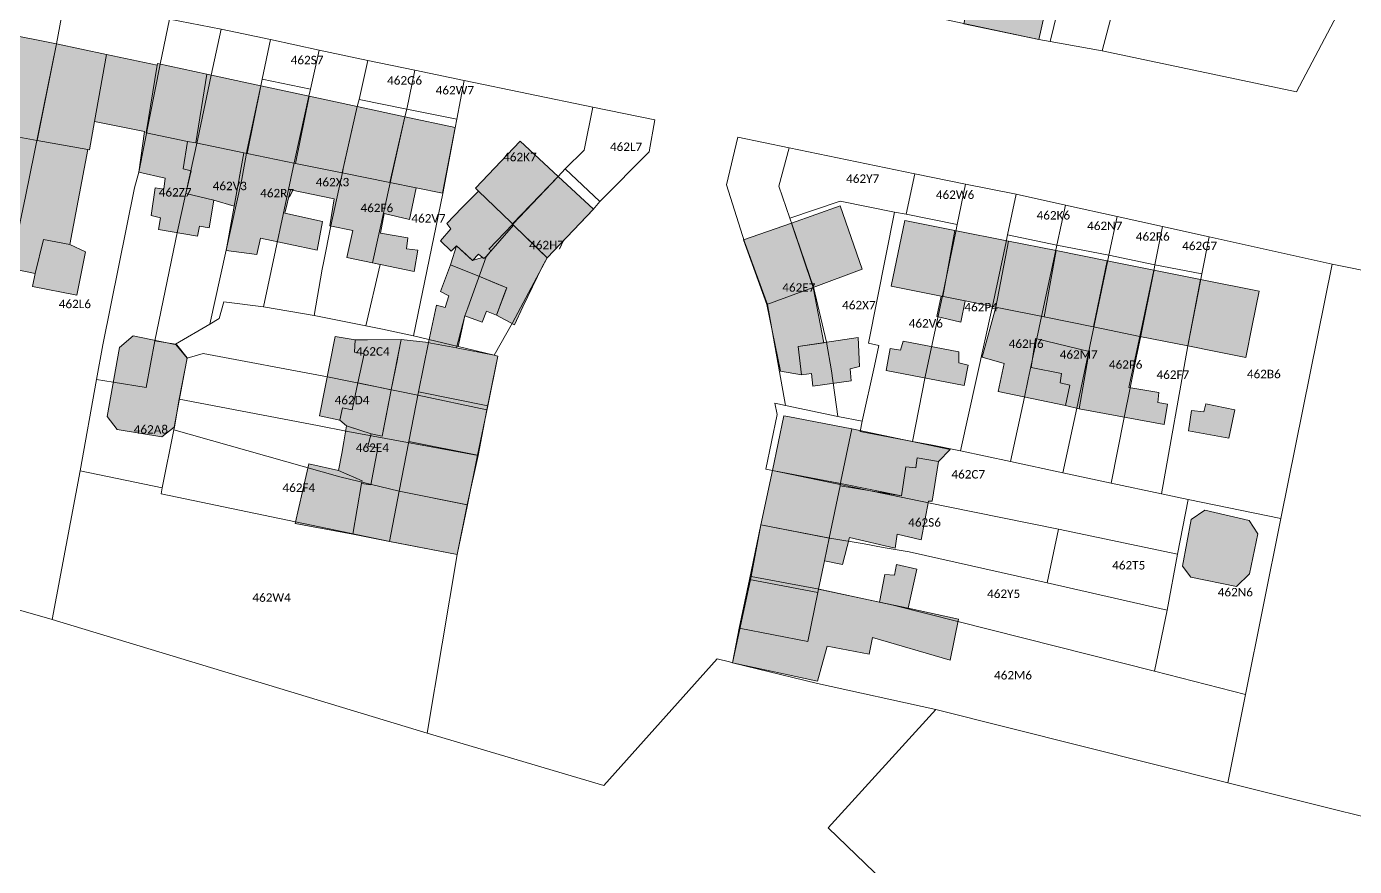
# Model space of a CAD drawing. Header units: metres. Extents: x 113120 to 240396, y 120329 to 242116.
# Drawn here: x 120958.1 to 121083.9, y 121408.6 to 121488.2 of the extents above; entities that cross this region are included whole.
import ezdxf

# ---------------------------------------------------------------- set-up
doc = ezdxf.new("R2010")
doc.units = ezdxf.units.M
doc.header["$LTSCALE"] = 3
for name, color, linetype, lineweight in [('Bpn_CaPa', 78, 'Continuous', 0), ('Bpn_ReBu', 4, 'Continuous', 0), ('Bpt_CaNu', 7, 'Continuous', 0), ('Hachure bâtiment', 11, 'Continuous', 0)]:
    doc.layers.add(name, color=color, linetype=linetype, lineweight=lineweight)
doc.styles.add('Legend', font='')
doc.styles.get('Legend').set_extended_font_data('Calibri')

msp = doc.modelspace()

# ---------------------------------------------------------------- hatches: boundary and pattern name
at = {"layer": 'Hachure bâtiment'}
h = msp.add_hatch(color=256, dxfattribs=at)
h.dxf.hatch_style = 1
h.paths.add_polyline_path([(121050.87, 121496), (121050.19, 121493.08), (121051.39, 121492.8), (121050.74, 121490.03), (121054.5, 121489.2), (121053.99, 121486.97), (121046.88, 121488.44), (121048.69, 121496.5)])
h = msp.add_hatch(color=256, dxfattribs=at)
h.dxf.hatch_style = 1
h.paths.add_polyline_path([(120960.95, 121486.56), (120959.12, 121477.41), (120954.22, 121478.29), (120956, 121487.54)])
h = msp.add_hatch(color=256, dxfattribs=at)
h.dxf.hatch_style = 1
h.paths.add_polyline_path([(120965.67, 121485.55), (120964.54, 121479.18), (120964.07, 121476.52), (120963.9, 121476.55), (120959.12, 121477.41), (120960.95, 121486.56)])
h = msp.add_hatch(color=256, dxfattribs=at)
h.dxf.hatch_style = 1
h.paths.add_polyline_path([(120970.46, 121484.54), (120969.42, 121478.12), (120973.35, 121477.31), (120972.92, 121474.72), (120973.69, 121474.53), (120973.2, 121472.38), (120975.84, 121471.73), (120975.4, 121469.12), (120974.49, 121469.27), (120974.29, 121468.33), (120970.59, 121468.97), (120970.79, 121470.07), (120969.9, 121470.3), (120970.29, 121472.9), (120971.09, 121472.78), (120971.24, 121473.82), (120968.72, 121474.38), (120969.27, 121478.25), (120964.54, 121479.18), (120965.67, 121485.55)])
h = msp.add_hatch(color=256, dxfattribs=at)
h.dxf.hatch_style = 1
h.paths.add_polyline_path([(120975.18, 121483.69), (120974.13, 121477.16), (120973.35, 121477.31), (120969.42, 121478.12), (120970.46, 121484.54), (120970.49, 121484.7)], flags=17)
h = msp.add_hatch(color=256, dxfattribs=at)
h.dxf.hatch_style = 1
h.paths.add_polyline_path([(120980.29, 121482.59), (120978.99, 121476.17), (120978.67, 121476.23), (120974.13, 121477.16), (120975.18, 121483.69)])
h = msp.add_hatch(color=256, dxfattribs=at)
h.dxf.hatch_style = 1
h.paths.add_polyline_path([(120946.98, 121467.83), (120946.82, 121465.37), (120941.36, 121466.46), (120942.14, 121470.97), (120947.27, 121469.73)], flags=16)
h.paths.add_polyline_path([(120944.37, 121480.77), (120944.2, 121480.1), (120949.12, 121479.21), (120954.22, 121478.29), (120959.12, 121477.41), (120963.9, 121476.55), (120962.2, 121467.53), (120959.72, 121468.02), (120958.92, 121464.78), (120951.69, 121466.28), (120952.27, 121468.83), (120951.24, 121469.08), (120950.92, 121467.2), (120946.98, 121467.83), (120947.27, 121469.73), (120942.14, 121470.97), (120941.02, 121464.5), (120938.64, 121464.93), (120940.89, 121477.3), (120937.77, 121477.97), (120938.42, 121481.83)])
h = msp.add_hatch(color=256, dxfattribs=at)
h.dxf.hatch_style = 1
h.paths.add_polyline_path([(120984.87, 121481.6), (120983.57, 121475.23), (120978.99, 121476.17), (120980.29, 121482.59)])
h = msp.add_hatch(color=256, dxfattribs=at)
h.dxf.hatch_style = 1
h.paths.add_polyline_path([(120989.43, 121480.62), (120987.98, 121474.33), (120983.57, 121475.23), (120984.87, 121481.6)])
h = msp.add_hatch(color=256, dxfattribs=at)
h.dxf.hatch_style = 1
h.paths.add_polyline_path([(120993.94, 121479.64), (120992.5, 121473.41), (120987.98, 121474.33), (120989.43, 121480.62)])
h = msp.add_hatch(color=256, dxfattribs=at)
h.dxf.hatch_style = 1
h.paths.add_polyline_path([(120998.7, 121478.62), (120997.5, 121472.39), (120994.99, 121472.9), (120992.5, 121473.41), (120993.94, 121479.64)])
h = msp.add_hatch(color=256, dxfattribs=at)
h.dxf.hatch_style = 1
h.paths.add_polyline_path([(120978.67, 121476.23), (120977.76, 121471.17), (120975.84, 121471.73), (120973.2, 121472.38), (120973.69, 121474.53), (120972.92, 121474.72), (120973.35, 121477.31), (120974.13, 121477.16)])
h = msp.add_hatch(color=256, dxfattribs=at)
h.dxf.hatch_style = 1
h.paths.add_polyline_path([(121008.44, 121474), (121004.12, 121469.49), (121003.96, 121469.65), (121000.9, 121472.61), (121000.62, 121472.88), (121004.87, 121477.32)])
h = msp.add_hatch(color=256, dxfattribs=at)
h.dxf.hatch_style = 1
h.paths.add_polyline_path([(120978.99, 121476.17), (120983.57, 121475.23), (120987.98, 121474.33), (120992.5, 121473.41), (120994.99, 121472.9), (120994.37, 121469.9), (120991.97, 121470.47), (120991.64, 121468.63), (120994.22, 121468.18), (120994.09, 121467.13), (120995.17, 121467.02), (120994.82, 121464.97), (120988.44, 121466.3), (120989, 121468.88), (120986.84, 121469.32), (120987.24, 121471.87), (120983.1, 121472.72), (120982.57, 121470.52), (120986.14, 121469.72), (120985.62, 121467), (120980.27, 121468.13), (120979.9, 121466.58), (120977, 121466.97), (120978.67, 121476.23)])
h = msp.add_hatch(color=256, dxfattribs=at)
h.dxf.hatch_style = 1
h.paths.add_polyline_path([(121011.8, 121470.88), (121007.42, 121466.28), (121004.23, 121469.38), (121004.12, 121469.49), (121008.44, 121474)])
h = msp.add_hatch(color=256, dxfattribs=at)
h.dxf.hatch_style = 1
h.paths.add_polyline_path([(121003.96, 121469.65), (121004.12, 121469.49), (121004.23, 121469.38), (121001.62, 121466.42), (121001.42, 121466.2), (121000.9, 121466.62), (121000.34, 121466.03), (120998.84, 121467.42), (120998.32, 121466.9), (120997.3, 121467.88), (120998.3, 121469.02), (120997.92, 121469.53), (120999.34, 121471), (121000.9, 121472.61)])
h = msp.add_hatch(color=256, dxfattribs=at)
h.dxf.hatch_style = 1
h.paths.add_polyline_path([(121037.24, 121465.2), (121032.6, 121463.47), (121030.55, 121469.57), (121035.17, 121471.2)])
h = msp.add_hatch(color=256, dxfattribs=at)
h.dxf.hatch_style = 1
h.paths.add_polyline_path([(121001.42, 121466.2), (121001.62, 121466.42), (121004.23, 121469.38), (121005.4, 121468.24), (121005.7, 121467.95), (121006.67, 121467.01), (121007.42, 121466.28), (121006.93, 121465.43), (121005.59, 121462.6), (121005.12, 121461.62), (121004.33, 121459.94), (121002.6, 121460.83), (121003.47, 121463.14), (121003.59, 121463.43), (121002.8, 121463.76), (121000.94, 121464.53), (121000.21, 121464.83), (120998.27, 121465.63), (120998.3, 121465.72), (120998.84, 121467.42), (120999.73, 121466.59), (121000.34, 121466.03), (121001.27, 121466.32)])
h = msp.add_hatch(color=256, dxfattribs=at)
h.dxf.hatch_style = 1
h.paths.add_polyline_path([(121032.6, 121463.47), (121028.23, 121461.85), (121026.02, 121467.98), (121030.55, 121469.57)])
h = msp.add_hatch(color=256, dxfattribs=at)
h.dxf.hatch_style = 1
h.paths.add_polyline_path([(121046.03, 121468.87), (121044.9, 121462.61), (121044.73, 121462.65), (121040, 121463.6), (121041.3, 121469.82)])
h = msp.add_hatch(color=256, dxfattribs=at)
h.dxf.hatch_style = 1
h.paths.add_polyline_path([(120962.2, 121467.53), (120963.68, 121466.84), (120962.85, 121462.73), (120958.66, 121463.57), (120958.92, 121464.78), (120959.72, 121468.02)])
h = msp.add_hatch(color=256, dxfattribs=at)
h.dxf.hatch_style = 1
h.paths.add_polyline_path([(121051.1, 121467.86), (121049.91, 121461.6), (121046.99, 121462.19), (121045.12, 121462.57), (121044.9, 121462.61), (121046.03, 121468.87)])
h = msp.add_hatch(color=256, dxfattribs=at)
h.dxf.hatch_style = 1
h.paths.add_polyline_path([(121055.61, 121466.96), (121054.48, 121460.68), (121050.19, 121461.54), (121049.91, 121461.6), (121051.1, 121467.86)])
h = msp.add_hatch(color=256, dxfattribs=at)
h.dxf.hatch_style = 1
h.paths.add_polyline_path([(121060.45, 121465.99), (121059.15, 121459.73), (121054.48, 121460.68), (121055.61, 121466.96)])
h = msp.add_hatch(color=256, dxfattribs=at)
h.dxf.hatch_style = 1
h.paths.add_polyline_path([(121000.93, 121464.53), (121003.59, 121463.43), (121002.6, 121460.83), (121001.67, 121461.23), (121001.24, 121460.17), (120999.62, 121460.77), (120998.84, 121457.75), (120996.39, 121458.19), (120996.17, 121458.25), (120996.92, 121461.8), (120997.74, 121461.58), (120998.1, 121462.68), (120997.3, 121463.1), (120998.27, 121465.63)])
h = msp.add_hatch(color=256, dxfattribs=at)
h.dxf.hatch_style = 1
h.paths.add_polyline_path([(121064.86, 121465.11), (121063.56, 121458.84), (121059.15, 121459.73), (121060.45, 121465.99)])
h = msp.add_hatch(color=256, dxfattribs=at)
h.dxf.hatch_style = 1
h.paths.add_polyline_path([(121069.31, 121464.22), (121068.1, 121457.93), (121063.56, 121458.84), (121064.86, 121465.11)])
h = msp.add_hatch(color=256, dxfattribs=at)
h.dxf.hatch_style = 1
h.paths.add_polyline_path([(121074.84, 121463.12), (121074.2, 121459.88), (121073.6, 121456.82), (121070.75, 121457.39), (121068.1, 121457.93), (121069.31, 121464.22)])
h = msp.add_hatch(color=256, dxfattribs=at)
h.dxf.hatch_style = 1
h.paths.add_polyline_path([(121032.6, 121463.47), (121033.62, 121458.24), (121031.2, 121457.88), (121031.49, 121455.2), (121029.5, 121455.53), (121028.23, 121461.85)])
h = msp.add_hatch(color=256, dxfattribs=at)
h.dxf.hatch_style = 1
h.paths.add_polyline_path([(121044.9, 121462.61), (121045.12, 121462.57), (121046.99, 121462.19), (121046.59, 121460.17), (121044.31, 121460.71), (121044.73, 121462.65)])
h = msp.add_hatch(color=256, dxfattribs=at)
h.dxf.hatch_style = 1
h.paths.add_polyline_path([(121057.79, 121451.97), (121056.5, 121452.3), (121056.92, 121454.22), (121055.99, 121454.43), (121056.12, 121455.32), (121053.27, 121455.88), (121053.67, 121458.63), (121058.74, 121457.4)], flags=16)
h.paths.add_polyline_path([(121050.19, 121461.54), (121054.48, 121460.68), (121059.15, 121459.73), (121063.56, 121458.84), (121063.11, 121456.78), (121062.52, 121454), (121065.34, 121453.52), (121065.27, 121452.57), (121066.17, 121452.4), (121065.84, 121450.48), (121057.79, 121451.97), (121058.74, 121457.4), (121053.67, 121458.63), (121053.27, 121455.88), (121056.12, 121455.32), (121055.99, 121454.43), (121056.92, 121454.22), (121056.5, 121452.3), (121050.12, 121453.6), (121050.69, 121456.27), (121048.6, 121456.87), (121049.91, 121461.6)])
h = msp.add_hatch(color=256, dxfattribs=at)
h.dxf.hatch_style = 1
h.paths.add_polyline_path([(120970.79, 121458.35), (120972.32, 121458.03), (120973.3, 121456.8), (120972.07, 121450.22), (120970.9, 121449.33), (120966.69, 121450), (120965.72, 121451.23), (120966.9, 121457.78), (120968.19, 121458.9)])
h = msp.add_hatch(color=256, dxfattribs=at)
h.dxf.hatch_style = 1
h.paths.add_polyline_path([(120989.22, 121458.52), (120989.17, 121457.33), (120990.09, 121457.18), (120989.49, 121454.42), (120988.94, 121451.87), (120988.04, 121452.07), (120987.77, 121450.89), (120985.85, 121451.3), (120987.34, 121458.82)])
h = msp.add_hatch(color=256, dxfattribs=at)
h.dxf.hatch_style = 1
h.paths.add_polyline_path([(120996.17, 121458.25), (120995.21, 121453.59), (120994.31, 121448.88), (120993.4, 121444.17), (120992.49, 121439.4), (120989, 121440.1), (120989.84, 121444.91), (120990.7, 121444.78), (120991.37, 121448.27), (120990.44, 121448.43), (120990.74, 121449.6), (120991.79, 121449.37), (120992.65, 121453.78), (120993.59, 121458.53)])
h = msp.add_hatch(color=256, dxfattribs=at)
h.dxf.hatch_style = 1
h.paths.add_polyline_path([(120993.22, 121456.67), (120992.65, 121453.78), (120989.49, 121454.42), (120990.09, 121457.18), (120989.17, 121457.33), (120989.22, 121458.52), (120990.38, 121458.52), (120993.59, 121458.53), (120993.33, 121457.23)])
h = msp.add_hatch(color=256, dxfattribs=at)
h.dxf.hatch_style = 1
h.paths.add_polyline_path([(120996.39, 121458.19), (120998.84, 121457.75), (121002.39, 121457.04), (121002.74, 121456.97), (121001.78, 121452.27), (120995.21, 121453.59), (120996.17, 121458.25)])
h = msp.add_hatch(color=256, dxfattribs=at)
h.dxf.hatch_style = 1
h.paths.add_polyline_path([(121037, 121455.98), (121036.12, 121455.77), (121036.2, 121454.63), (121032.57, 121454.12), (121032.44, 121455.33), (121031.49, 121455.2), (121031.2, 121457.88), (121036.87, 121458.72)])
h = msp.add_hatch(color=256, dxfattribs=at)
h.dxf.hatch_style = 1
h.paths.add_polyline_path([(121046.4, 121457.37), (121046.4, 121456.33), (121047.29, 121456.12), (121046.9, 121454.18), (121039.52, 121455.6), (121039.89, 121457.68), (121040.89, 121457.53), (121041.12, 121458.38)])
h = msp.add_hatch(color=256, dxfattribs=at)
h.dxf.hatch_style = 1
h.paths.add_polyline_path([(120992.65, 121453.78), (120992.65, 121453.78), (120992.14, 121451.16), (120991.79, 121449.37), (120990.74, 121449.6), (120988.6, 121450.31), (120988.42, 121450.37), (120987.77, 121450.89), (120988.04, 121452.07), (120988.94, 121451.87), (120989.49, 121454.42)])
h = msp.add_hatch(color=256, dxfattribs=at)
h.dxf.hatch_style = 1
h.paths.add_polyline_path([(121001.78, 121452.27), (121000.82, 121447.57), (120994.31, 121448.88), (120995.21, 121453.59)])
h = msp.add_hatch(color=256, dxfattribs=at)
h.dxf.hatch_style = 1
h.paths.add_polyline_path([(121072.55, 121451.88), (121071.97, 121449.18), (121068.17, 121449.9), (121068.44, 121451.82), (121069.62, 121451.68), (121069.8, 121452.43)])
h = msp.add_hatch(color=256, dxfattribs=at)
h.dxf.hatch_style = 1
h.paths.add_polyline_path([(121030.2, 121451.23), (121036.27, 121450.07), (121035.24, 121445.12), (121035.2, 121444.9), (121028.75, 121446.13), (121029.84, 121451.3)])
h = msp.add_hatch(color=256, dxfattribs=at)
h.dxf.hatch_style = 1
h.paths.add_polyline_path([(120990.44, 121448.43), (120991.37, 121448.27), (120990.7, 121444.78), (120989.84, 121444.91), (120989.88, 121445.15), (120989.62, 121445.26), (120987.66, 121446.13), (120987.95, 121447.74), (120988.14, 121448.84), (120988.42, 121450.37), (120990.74, 121449.6)])
h = msp.add_hatch(color=256, dxfattribs=at)
h.dxf.hatch_style = 1
h.paths.add_polyline_path([(121044.49, 121446.98), (121042.47, 121447.32), (121042.32, 121446.38), (121041.39, 121446.48), (121040.99, 121443.73), (121035.2, 121444.9), (121035.24, 121445.12), (121036.27, 121450.07), (121045.59, 121448.11)])
h = msp.add_hatch(color=256, dxfattribs=at)
h.dxf.hatch_style = 1
h.paths.add_polyline_path([(121000.82, 121447.57), (120999.86, 121442.86), (120993.4, 121444.17), (120994.31, 121448.88)])
h = msp.add_hatch(color=256, dxfattribs=at)
h.dxf.hatch_style = 1
h.paths.add_polyline_path([(120989.84, 121444.91), (120989, 121440.1), (120983.55, 121441.12), (120984.59, 121445.67), (120984.84, 121446.75), (120987.66, 121446.13), (120989.88, 121445.15)])
h = msp.add_hatch(color=256, dxfattribs=at)
h.dxf.hatch_style = 1
h.paths.add_polyline_path([(121044.49, 121446.98), (121043.89, 121443.23), (121043.52, 121443.22), (121042.84, 121439.57), (121040.57, 121440.08), (121040.36, 121438.78), (121036.04, 121439.77), (121035.39, 121437.22), (121033.67, 121437.57), (121034.12, 121439.73), (121035.15, 121444.68), (121040.99, 121443.73), (121041.39, 121446.48), (121042.32, 121446.38), (121042.47, 121447.32)])
h = msp.add_hatch(color=256, dxfattribs=at)
h.dxf.hatch_style = 1
h.paths.add_polyline_path([(121035.2, 121444.9), (121035.15, 121444.68), (121034.12, 121439.73), (121027.66, 121440.97), (121028.75, 121446.13)])
h = msp.add_hatch(color=256, dxfattribs=at)
h.dxf.hatch_style = 1
h.paths.add_polyline_path([(120999.86, 121442.86), (120998.9, 121438.18), (120992.49, 121439.4), (120993.4, 121444.17)])
h = msp.add_hatch(color=256, dxfattribs=at)
h.dxf.hatch_style = 1
h.paths.add_polyline_path([(121073.89, 121441.4), (121074.72, 121440.13), (121073.94, 121436.33), (121072.7, 121435.15), (121068.39, 121436.03), (121067.6, 121437.07), (121068.42, 121441.5), (121069.7, 121442.38)])
h = msp.add_hatch(color=256, dxfattribs=at)
h.dxf.hatch_style = 1
h.paths.add_polyline_path([(121034.12, 121439.73), (121033.67, 121437.57), (121033.12, 121434.9), (121033.05, 121434.56), (121026.57, 121435.8), (121027.66, 121440.97)])
h = msp.add_hatch(color=256, dxfattribs=at)
h.dxf.hatch_style = 1
h.paths.add_polyline_path([(121042.42, 121436.78), (121041.6, 121433.07), (121038.89, 121433.65), (121039.4, 121436.27), (121040.32, 121436.2), (121040.49, 121437.22)])
h = msp.add_hatch(color=256, dxfattribs=at)
h.dxf.hatch_style = 1
h.paths.add_polyline_path([(121033.05, 121434.56), (121032.09, 121429.92), (121025.6, 121431.2), (121026.57, 121435.8)])
h = msp.add_hatch(color=256, dxfattribs=at)
h.dxf.hatch_style = 1
h.paths.add_polyline_path([(121038.89, 121433.65), (121041.6, 121433.07), (121046.37, 121432.03), (121045.57, 121428.17), (121038.22, 121430.3), (121037.9, 121428.72), (121033.92, 121429.47), (121033.02, 121426.17), (121024.97, 121427.89), (121025.6, 121431.2), (121032.09, 121429.92), (121033.05, 121434.56), (121033.12, 121434.9)])

# ---------------------------------------------------------------- linework, layer by layer
at = {"layer": 'Bpn_CaPa'}
for points in [[(121059.98, 121485.89), (121064.39, 121502.67), (121049.14, 121516.68), (121072.79, 121544.06), (121098.41, 121519.93), (121078.39, 121482), (121059.98, 121485.89)], [(121035.05, 121523.16), (121030.35, 121527.5), (121027.18, 121530.44), (121024.28, 121533.13), (121020.51, 121536.64), (121024.06, 121540.56), (121049.14, 121516.68), (121064.39, 121502.67), (121059.98, 121485.89), (121055.06, 121486.79), (121056.1, 121491.08), (121058.99, 121501.33), (121045.43, 121513.61), (121041.18, 121517.55), (121035.05, 121523.16)], [(121038.18, 121490.2), (121038.71, 121492.4), (121040.75, 121501.67), (121039.17, 121502.03), (121040.71, 121506.53), (121041.55, 121505.8), (121042.58, 121507.78), (121045.43, 121513.61), (121058.99, 121501.33), (121056.1, 121491.08), (121055.06, 121486.79), (121053.99, 121486.97), (121041.38, 121489.64), (121038.18, 121490.2)], [(120945.89, 121438.8), (120951.69, 121466.28), (120952.27, 121468.83), (120954.22, 121478.29), (120956, 121487.54), (120956.83, 121491.8), (120961.74, 121490.84), (120960.95, 121486.56), (120958.01, 121472.1), (120957.1, 121467.74), (120956.59, 121465.27), (120950.67, 121434.91), (120945.89, 121438.8)], [(120963.19, 121446.11), (120960.52, 121432), (120951.23, 121434.66), (120950.67, 121434.91), (120956.59, 121465.27), (120957.1, 121467.74), (120958.01, 121472.1), (120960.95, 121486.56), (120961.74, 121490.84), (120971.64, 121488.9), (120970.76, 121484.64), (120968.72, 121474.38), (120968.34, 121472.91), (120965.31, 121458.02), (120964.71, 121454.75), (120963.19, 121446.11)], [(120976.53, 121487.94), (120975.6, 121483.57), (120974.32, 121477.54), (120972.39, 121468.82), (120970.25, 121458.41), (120969.44, 121453.99), (120966.31, 121454.51), (120964.71, 121454.75), (120965.31, 121458.02), (120968.34, 121472.91), (120968.72, 121474.38), (120970.76, 121484.64), (120971.64, 121488.9), (120976.53, 121487.94)], [(120976.53, 121487.94), (120981.22, 121486.97), (120980.42, 121483.22), (120980.29, 121482.59), (120979, 121476.55), (120978.49, 121473.73), (120975.47, 121459.98), (120972.2, 121458.09), (120970.25, 121458.41), (120972.39, 121468.82), (120974.32, 121477.54), (120975.6, 121483.57), (120976.53, 121487.94)], [(120984.99, 121482.26), (120980.42, 121483.22), (120981.22, 121486.97), (120985.82, 121485.97), (120984.99, 121482.26)], [(120984.99, 121482.26), (120985.82, 121485.97), (120990.43, 121484.98), (120989.59, 121481.29), (120989.43, 121480.61), (120988.1, 121474.73), (120988.05, 121474.52), (120986.93, 121469.31), (120986.24, 121465.81), (120986.1, 121465.19), (120985.35, 121460.8), (120980.55, 121461.63), (120983.53, 121475.71), (120984.84, 121481.59), (120984.99, 121482.26)], [(120994.88, 121484.06), (120994.11, 121480.37), (120989.59, 121481.29), (120990.43, 121484.98), (120994.88, 121484.06)], [(120984.99, 121482.26), (120984.84, 121481.59), (120983.53, 121475.71), (120980.55, 121461.63), (120976.79, 121462.12), (120976.34, 121460.53), (120975.47, 121459.98), (120978.49, 121473.73), (120979, 121476.55), (120980.29, 121482.59), (120980.42, 121483.22), (120984.99, 121482.26)], [(120998.86, 121479.43), (120994.11, 121480.37), (120994.88, 121484.06), (120999.56, 121483.09), (120998.86, 121479.43)], [(120998.86, 121479.43), (120999.56, 121483.09), (121011.75, 121480.54), (121010.91, 121476.48), (121009.12, 121474.71), (121008.44, 121474), (121004.15, 121469.47), (121001.9, 121467.1), (121002.1, 121466.97), (121001.64, 121466.36), (121000.79, 121464), (120999.9, 121461.53), (120999.62, 121460.77), (120998.98, 121457.87), (120996.21, 121458.54), (120994.74, 121458.9), (120997.52, 121472.38), (120998.7, 121478.6), (120998.86, 121479.43)], [(120994.11, 121480.37), (120993.94, 121479.64), (120992.55, 121473.37), (120990.86, 121465.79), (120991.59, 121465.64), (120990.23, 121459.84), (120985.35, 121460.8), (120986.1, 121465.19), (120986.24, 121465.81), (120986.93, 121469.31), (120988.05, 121474.52), (120988.1, 121474.73), (120989.43, 121480.61), (120989.59, 121481.29), (120994.11, 121480.37)], [(120998.86, 121479.43), (120998.7, 121478.6), (120997.52, 121472.38), (120994.74, 121458.9), (120993.41, 121459.17), (120991.8, 121459.51), (120990.23, 121459.84), (120991.59, 121465.64), (120990.86, 121465.79), (120992.55, 121473.37), (120993.94, 121479.64), (120994.11, 121480.37), (120998.86, 121479.43)], [(121012.41, 121471.62), (121009.12, 121474.71), (121010.91, 121476.48), (121011.75, 121480.54), (121017.6, 121479.35), (121017.08, 121476.33), (121012.41, 121471.62)], [(121030, 121452.29), (121028.27, 121461.87), (121026.09, 121467.79), (121024.41, 121473.2), (121025.46, 121477.72), (121030.35, 121476.71), (121029.34, 121473.07), (121030.39, 121470.04), (121030.61, 121469.39), (121032.64, 121463.49), (121033.87, 121458.28), (121034.35, 121455.57), (121034.95, 121451.26), (121030, 121452.29)], [(121042.23, 121474.25), (121041.41, 121470.4), (121040.31, 121470.62), (121035.16, 121471.64), (121030.39, 121470.04), (121029.34, 121473.07), (121030.35, 121476.71), (121042.23, 121474.25)], [(121012.41, 121471.62), (121011.77, 121470.85), (121007.42, 121466.28), (121004.12, 121460.11), (121002.39, 121457.05), (120998.98, 121457.87), (120999.62, 121460.77), (120999.9, 121461.53), (121000.79, 121464), (121001.64, 121466.36), (121002.1, 121466.97), (121001.9, 121467.1), (121004.15, 121469.47), (121008.44, 121474), (121009.12, 121474.71), (121012.41, 121471.62)], [(121042.23, 121474.25), (121047.04, 121473.25), (121046.26, 121469.44), (121041.41, 121470.4), (121042.23, 121474.25)], [(121046.55, 121448), (121043.75, 121448.55), (121042.03, 121448.89), (121043.22, 121455.01), (121044.87, 121462.69), (121046.12, 121468.78), (121046.26, 121469.44), (121047.04, 121473.25), (121051.83, 121472.31), (121051.02, 121468.46), (121050.89, 121467.8), (121049.6, 121461.71), (121046.55, 121448)], [(121055.7, 121467.49), (121051.02, 121468.46), (121051.83, 121472.31), (121056.51, 121471.27), (121055.7, 121467.49)], [(121037.26, 121450.79), (121034.95, 121451.26), (121034.35, 121455.57), (121033.87, 121458.28), (121032.64, 121463.49), (121030.61, 121469.39), (121030.39, 121470.04), (121035.16, 121471.64), (121040.31, 121470.62), (121037.85, 121458.19), (121038.83, 121457.98), (121038.41, 121456.05), (121037.26, 121450.79)], [(121037.26, 121450.79), (121038.41, 121456.05), (121038.83, 121457.98), (121037.85, 121458.19), (121040.31, 121470.62), (121041.41, 121470.4), (121046.26, 121469.44), (121046.12, 121468.78), (121044.87, 121462.69), (121043.22, 121455.01), (121042.03, 121448.89), (121037.05, 121449.81), (121037.26, 121450.79)], [(121055.7, 121467.49), (121056.51, 121471.27), (121061.41, 121470.19), (121060.6, 121466.53), (121055.7, 121467.49)], [(121064.97, 121465.6), (121060.6, 121466.53), (121061.41, 121470.19), (121065.7, 121469.24), (121064.97, 121465.6)], [(121064.97, 121465.6), (121065.7, 121469.24), (121070.13, 121468.26), (121069.42, 121464.76), (121064.97, 121465.6)], [(121046.55, 121448), (121049.6, 121461.71), (121050.89, 121467.8), (121051.02, 121468.46), (121055.7, 121467.49), (121055.57, 121466.88), (121054.25, 121460.72), (121053.36, 121456.55), (121052.97, 121454.77), (121052.61, 121453.08), (121051.31, 121446.99), (121046.55, 121448)], [(121076.92, 121441.58), (121068.12, 121443.39), (121065.61, 121443.92), (121068.1, 121457.93), (121069.3, 121464.1), (121069.42, 121464.76), (121070.13, 121468.26), (121081.77, 121465.68), (121076.92, 121441.58)], [(121056.27, 121445.92), (121051.31, 121446.99), (121052.61, 121453.08), (121052.97, 121454.77), (121053.36, 121456.55), (121054.25, 121460.72), (121055.57, 121466.88), (121055.7, 121467.49), (121060.6, 121466.53), (121060.5, 121465.91), (121057.57, 121452.04), (121056.27, 121445.92)], [(121056.27, 121445.92), (121057.57, 121452.04), (121060.5, 121465.91), (121060.6, 121466.53), (121064.97, 121465.6), (121064.86, 121465.02), (121063.63, 121458.88), (121063.21, 121456.8), (121062.64, 121453.95), (121062.08, 121451.15), (121060.84, 121444.94), (121056.27, 121445.92)], [(121064.97, 121465.6), (121069.42, 121464.76), (121069.3, 121464.1), (121068.1, 121457.93), (121065.61, 121443.92), (121060.84, 121444.94), (121062.08, 121451.15), (121062.64, 121453.95), (121063.21, 121456.8), (121063.63, 121458.88), (121064.86, 121465.02), (121064.97, 121465.6)], [(121071.87, 121416.55), (121073.55, 121424.9), (121076.92, 121441.58), (121081.77, 121465.68), (121104.5, 121461.1), (121094.39, 121410.9), (121071.87, 121416.55)], [(121001.7, 121451.88), (120995.16, 121453.28), (120986.6, 121455.01), (120974.84, 121457.22), (120973.3, 121456.77), (120972.2, 121458.09), (120975.47, 121459.98), (120976.34, 121460.53), (120976.79, 121462.12), (120980.55, 121461.63), (120985.35, 121460.8), (120990.23, 121459.84), (120991.8, 121459.51), (120993.41, 121459.17), (120994.74, 121458.9), (120996.21, 121458.54), (120998.98, 121457.87), (121002.39, 121457.05), (121002.74, 121456.97), (121001.7, 121451.88)], [(120972.06, 121449.99), (120970.96, 121444.47), (120963.19, 121446.11), (120964.71, 121454.75), (120966.31, 121454.51), (120969.44, 121453.99), (120970.25, 121458.41), (120972.2, 121458.09), (120973.3, 121456.77), (120972.57, 121452.9), (120972.11, 121450.26), (120972.06, 121449.99)], [(121000.87, 121447.55), (120988.52, 121449.83), (120985.65, 121450.39), (120972.57, 121452.9), (120973.3, 121456.77), (120974.84, 121457.22), (120986.6, 121455.01), (120995.16, 121453.28), (121001.7, 121451.88), (121000.87, 121447.55)], [(120972.06, 121449.99), (120972.11, 121450.26), (120972.57, 121452.9), (120985.65, 121450.39), (120988.52, 121449.83), (121000.87, 121447.55), (120999.84, 121442.87), (120993.4, 121444.17), (120987.78, 121445.53), (120972.06, 121449.99)], [(121067.11, 121438.21), (121055.83, 121440.58), (121045.24, 121442.71), (121042.63, 121443.25), (121028.75, 121446.13), (121028.11, 121446.27), (121029.2, 121451.43), (121028.98, 121452.5), (121030, 121452.29), (121034.95, 121451.26), (121037.26, 121450.79), (121037.05, 121449.81), (121042.03, 121448.89), (121043.75, 121448.55), (121046.55, 121448), (121051.31, 121446.99), (121056.27, 121445.92), (121060.84, 121444.94), (121065.61, 121443.92), (121068.12, 121443.39), (121067.11, 121438.21)], [(120972.06, 121449.99), (120987.78, 121445.53), (120993.4, 121444.17), (120999.84, 121442.87), (120998.9, 121438.18), (120992.52, 121439.39), (120970.86, 121443.93), (120970.96, 121444.47), (120972.06, 121449.99)], [(120998.9, 121438.18), (120996.06, 121421.25), (120960.52, 121432), (120963.19, 121446.11), (120970.96, 121444.47), (120970.86, 121443.93), (120992.52, 121439.39), (120998.9, 121438.18)], [(121027.66, 121440.97), (121028.75, 121446.13), (121042.63, 121443.25), (121045.24, 121442.71), (121055.83, 121440.58), (121054.76, 121435.48), (121041.7, 121438.42), (121039.23, 121438.84), (121037.43, 121439.17), (121034.18, 121439.72), (121027.66, 121440.97)], [(121073.55, 121424.9), (121064.94, 121427.11), (121066.13, 121432.89), (121067.11, 121438.21), (121068.12, 121443.39), (121076.92, 121441.58), (121073.55, 121424.9)], [(121027.66, 121440.97), (121034.18, 121439.72), (121037.43, 121439.17), (121039.23, 121438.84), (121041.7, 121438.42), (121054.76, 121435.48), (121066.13, 121432.89), (121064.94, 121427.11), (121040.2, 121433.37), (121033.18, 121434.87), (121026.72, 121436.09), (121027.66, 121440.97)], [(121055.83, 121440.58), (121067.11, 121438.21), (121066.13, 121432.89), (121054.76, 121435.48), (121055.83, 121440.58)], [(121024.98, 121427.92), (121026.72, 121436.09), (121033.18, 121434.87), (121040.2, 121433.37), (121064.94, 121427.11), (121073.55, 121424.9), (121071.87, 121416.55), (121044.23, 121423.47), (121033.01, 121425.94), (121024.98, 121427.92)], [(121024.98, 121427.92), (121033.01, 121425.94), (121044.23, 121423.47), (121034.04, 121412.26), (121082.34, 121365.69), (121073.61, 121363.3), (121060.95, 121350.09), (121054.77, 121342.59), (121046.13, 121332.19), (121043.74, 121330.41), (121041.77, 121317.52), (120934.3, 121420.99), (120951.23, 121434.66), (120960.52, 121432), (120996.06, 121421.25), (121012.78, 121416.28), (121023.51, 121428.28), (121024.69, 121428), (121024.98, 121427.92)], [(121071.87, 121416.55), (121094.39, 121410.9), (121105.96, 121407.76), (121109.83, 121406.77), (121113.9, 121405.72), (121117.6, 121404.73), (121122.86, 121430.15), (121127.92, 121429.26), (121135.36, 121425.36), (121143.25, 121424), (121157.89, 121426.77), (121162.48, 121424.31), (121155.61, 121411.26), (121146.67, 121392.98), (121141.1, 121376.93), (121127.8, 121352.77), (121082.34, 121365.69), (121034.04, 121412.26), (121044.23, 121423.47), (121071.87, 121416.55)]]:
    msp.add_lwpolyline(points, close=True, dxfattribs=at)
at = {"layer": 'Bpn_ReBu'}
for points in [[(121050.87, 121496), (121050.19, 121493.08), (121051.39, 121492.8), (121050.74, 121490.03), (121054.5, 121489.2), (121053.99, 121486.97), (121046.88, 121488.44), (121048.69, 121496.5), (121050.87, 121496)], [(120960.95, 121486.56), (120959.12, 121477.41), (120954.22, 121478.29), (120956, 121487.54), (120960.95, 121486.56)], [(120965.67, 121485.55), (120964.54, 121479.18), (120964.07, 121476.52), (120963.9, 121476.55), (120959.12, 121477.41), (120960.95, 121486.56), (120965.67, 121485.55)], [(120970.46, 121484.54), (120969.42, 121478.12), (120973.35, 121477.31), (120972.92, 121474.72), (120973.69, 121474.53), (120973.2, 121472.38), (120975.84, 121471.73), (120975.4, 121469.12), (120974.49, 121469.27), (120974.29, 121468.33), (120970.59, 121468.97), (120970.79, 121470.07), (120969.9, 121470.3), (120970.29, 121472.9), (120971.09, 121472.78), (120971.24, 121473.82), (120968.72, 121474.38), (120969.27, 121478.25), (120964.54, 121479.18), (120965.67, 121485.55), (120970.46, 121484.54)], [(120975.18, 121483.69), (120974.13, 121477.16), (120973.35, 121477.31), (120969.42, 121478.12), (120970.46, 121484.54), (120970.49, 121484.7), (120975.18, 121483.69)], [(120980.29, 121482.59), (120978.99, 121476.17), (120978.67, 121476.23), (120974.13, 121477.16), (120975.18, 121483.69), (120980.29, 121482.59)], [(120944.37, 121480.77), (120944.2, 121480.1), (120949.12, 121479.21), (120954.22, 121478.29), (120959.12, 121477.41), (120963.9, 121476.55), (120962.2, 121467.53), (120959.72, 121468.02), (120958.92, 121464.78), (120951.69, 121466.28), (120952.27, 121468.83), (120951.24, 121469.08), (120950.92, 121467.2), (120946.98, 121467.83), (120947.27, 121469.73), (120942.14, 121470.97), (120941.02, 121464.5), (120938.64, 121464.93), (120940.89, 121477.3), (120937.77, 121477.97), (120938.42, 121481.83), (120944.37, 121480.77)], [(120984.87, 121481.6), (120983.57, 121475.23), (120978.99, 121476.17), (120980.29, 121482.59), (120984.87, 121481.6)], [(120989.43, 121480.62), (120987.98, 121474.33), (120983.57, 121475.23), (120984.87, 121481.6), (120989.43, 121480.62)], [(120993.94, 121479.64), (120992.5, 121473.41), (120987.98, 121474.33), (120989.43, 121480.62), (120993.94, 121479.64)], [(120998.7, 121478.62), (120997.5, 121472.39), (120994.99, 121472.9), (120992.5, 121473.41), (120993.94, 121479.64), (120998.7, 121478.62)], [(120978.67, 121476.23), (120977.76, 121471.17), (120975.84, 121471.73), (120973.2, 121472.38), (120973.69, 121474.53), (120972.92, 121474.72), (120973.35, 121477.31), (120974.13, 121477.16), (120978.67, 121476.23)], [(121008.44, 121474), (121004.12, 121469.49), (121003.96, 121469.65), (121000.9, 121472.61), (121000.62, 121472.88), (121004.87, 121477.32), (121008.44, 121474)], [(120978.99, 121476.17), (120983.57, 121475.23), (120987.98, 121474.33), (120992.5, 121473.41), (120994.99, 121472.9), (120994.37, 121469.9), (120991.97, 121470.47), (120991.64, 121468.63), (120994.22, 121468.18), (120994.09, 121467.13), (120995.17, 121467.02), (120994.82, 121464.97), (120988.44, 121466.3), (120989, 121468.88), (120986.84, 121469.32), (120987.24, 121471.87), (120983.1, 121472.72), (120982.57, 121470.52), (120986.14, 121469.72), (120985.62, 121467), (120980.27, 121468.13), (120979.9, 121466.58), (120977, 121466.97), (120978.67, 121476.23), (120978.99, 121476.17)], [(121011.8, 121470.88), (121007.42, 121466.28), (121004.23, 121469.38), (121004.12, 121469.49), (121008.44, 121474), (121011.8, 121470.88)], [(121003.96, 121469.65), (121004.12, 121469.49), (121004.23, 121469.38), (121001.62, 121466.42), (121001.42, 121466.2), (121000.9, 121466.62), (121000.34, 121466.03), (120998.84, 121467.42), (120998.32, 121466.9), (120997.3, 121467.88), (120998.3, 121469.02), (120997.92, 121469.53), (120999.34, 121471), (121000.9, 121472.61), (121003.96, 121469.65)], [(121037.24, 121465.2), (121032.6, 121463.47), (121030.55, 121469.57), (121035.17, 121471.2), (121037.24, 121465.2)], [(121001.42, 121466.2), (121001.62, 121466.42), (121004.23, 121469.38), (121005.4, 121468.24), (121005.7, 121467.95), (121006.67, 121467.01), (121007.42, 121466.28), (121006.93, 121465.43), (121005.59, 121462.6), (121005.12, 121461.62), (121004.33, 121459.94), (121002.6, 121460.83), (121003.47, 121463.14), (121003.59, 121463.43), (121002.8, 121463.76), (121000.94, 121464.53), (121000.21, 121464.83), (120998.27, 121465.63), (120998.3, 121465.72), (120998.84, 121467.42), (120999.73, 121466.59), (121000.34, 121466.03), (121001.27, 121466.32), (121001.42, 121466.2)], [(121032.6, 121463.47), (121028.23, 121461.85), (121026.02, 121467.98), (121030.55, 121469.57), (121032.6, 121463.47)], [(121046.03, 121468.87), (121044.9, 121462.61), (121044.73, 121462.65), (121040, 121463.6), (121041.3, 121469.82), (121046.03, 121468.87)], [(120962.2, 121467.53), (120963.68, 121466.84), (120962.85, 121462.73), (120958.66, 121463.57), (120958.92, 121464.78), (120959.72, 121468.02), (120962.2, 121467.53)], [(121051.1, 121467.86), (121049.91, 121461.6), (121046.99, 121462.19), (121045.12, 121462.57), (121044.9, 121462.61), (121046.03, 121468.87), (121051.1, 121467.86)], [(121055.61, 121466.96), (121054.48, 121460.68), (121050.19, 121461.54), (121049.91, 121461.6), (121051.1, 121467.86), (121055.61, 121466.96)], [(121060.45, 121465.99), (121059.15, 121459.73), (121054.48, 121460.68), (121055.61, 121466.96), (121060.45, 121465.99)], [(121000.93, 121464.53), (121003.59, 121463.43), (121002.6, 121460.83), (121001.67, 121461.23), (121001.24, 121460.17), (120999.62, 121460.77), (120998.84, 121457.75), (120996.39, 121458.19), (120996.17, 121458.25), (120996.92, 121461.8), (120997.74, 121461.58), (120998.1, 121462.68), (120997.3, 121463.1), (120998.27, 121465.63), (121000.93, 121464.53)], [(121064.86, 121465.11), (121063.56, 121458.84), (121059.15, 121459.73), (121060.45, 121465.99), (121064.86, 121465.11)], [(121069.31, 121464.22), (121068.1, 121457.93), (121063.56, 121458.84), (121064.86, 121465.11), (121069.31, 121464.22)], [(121074.84, 121463.12), (121074.2, 121459.88), (121073.6, 121456.82), (121070.75, 121457.39), (121068.1, 121457.93), (121069.31, 121464.22), (121074.84, 121463.12)], [(121032.6, 121463.47), (121033.62, 121458.24), (121031.2, 121457.88), (121031.49, 121455.2), (121029.5, 121455.53), (121028.23, 121461.85), (121032.6, 121463.47)], [(121044.9, 121462.61), (121045.12, 121462.57), (121046.99, 121462.19), (121046.59, 121460.17), (121044.31, 121460.71), (121044.73, 121462.65), (121044.9, 121462.61)], [(121050.19, 121461.54), (121054.48, 121460.68), (121059.15, 121459.73), (121063.56, 121458.84), (121063.11, 121456.78), (121062.52, 121454), (121065.34, 121453.52), (121065.27, 121452.57), (121066.17, 121452.4), (121065.84, 121450.48), (121057.79, 121451.97), (121058.74, 121457.4), (121053.67, 121458.63), (121053.27, 121455.88), (121056.12, 121455.32), (121055.99, 121454.43), (121056.92, 121454.22), (121056.5, 121452.3), (121050.12, 121453.6), (121050.69, 121456.27), (121048.6, 121456.87), (121049.91, 121461.6), (121050.19, 121461.54)], [(120970.79, 121458.35), (120972.32, 121458.03), (120973.3, 121456.8), (120972.07, 121450.22), (120970.9, 121449.33), (120966.69, 121450), (120965.72, 121451.23), (120966.9, 121457.78), (120968.19, 121458.9), (120970.79, 121458.35)], [(120989.22, 121458.52), (120989.17, 121457.33), (120990.09, 121457.18), (120989.49, 121454.42), (120988.94, 121451.87), (120988.04, 121452.07), (120987.77, 121450.89), (120985.85, 121451.3), (120987.34, 121458.82), (120989.22, 121458.52)], [(120996.17, 121458.25), (120995.21, 121453.59), (120994.31, 121448.88), (120993.4, 121444.17), (120992.49, 121439.4), (120989, 121440.1), (120989.84, 121444.91), (120990.7, 121444.78), (120991.37, 121448.27), (120990.44, 121448.43), (120990.74, 121449.6), (120991.79, 121449.37), (120992.65, 121453.78), (120993.59, 121458.53), (120996.17, 121458.25)], [(120993.22, 121456.67), (120992.65, 121453.78), (120989.49, 121454.42), (120990.09, 121457.18), (120989.17, 121457.33), (120989.22, 121458.52), (120990.38, 121458.52), (120993.59, 121458.53), (120993.33, 121457.23), (120993.22, 121456.67)], [(120996.39, 121458.19), (120998.84, 121457.75), (121002.39, 121457.04), (121002.74, 121456.97), (121001.78, 121452.27), (120995.21, 121453.59), (120996.17, 121458.25), (120996.39, 121458.19)], [(121037, 121455.98), (121036.12, 121455.77), (121036.2, 121454.63), (121032.57, 121454.12), (121032.44, 121455.33), (121031.49, 121455.2), (121031.2, 121457.88), (121036.87, 121458.72), (121037, 121455.98)], [(121046.4, 121457.37), (121046.4, 121456.33), (121047.29, 121456.12), (121046.9, 121454.18), (121039.52, 121455.6), (121039.89, 121457.68), (121040.89, 121457.53), (121041.12, 121458.38), (121046.4, 121457.37)], [(121057.79, 121451.97), (121056.5, 121452.3), (121056.92, 121454.22), (121055.99, 121454.43), (121056.12, 121455.32), (121053.27, 121455.88), (121053.67, 121458.63), (121058.74, 121457.4), (121057.79, 121451.97)], [(120992.65, 121453.78), (120992.65, 121453.78), (120992.14, 121451.16), (120991.79, 121449.37), (120990.74, 121449.6), (120988.6, 121450.31), (120988.42, 121450.37), (120987.77, 121450.89), (120988.04, 121452.07), (120988.94, 121451.87), (120989.49, 121454.42), (120992.65, 121453.78)], [(121001.78, 121452.27), (121000.82, 121447.57), (120994.31, 121448.88), (120995.21, 121453.59), (121001.78, 121452.27)], [(121072.55, 121451.88), (121071.97, 121449.18), (121068.17, 121449.9), (121068.44, 121451.82), (121069.62, 121451.68), (121069.8, 121452.43), (121072.55, 121451.88)], [(121030.2, 121451.23), (121036.27, 121450.07), (121035.24, 121445.12), (121035.2, 121444.9), (121028.75, 121446.13), (121029.84, 121451.3), (121030.2, 121451.23)], [(120990.44, 121448.43), (120991.37, 121448.27), (120990.7, 121444.78), (120989.84, 121444.91), (120989.88, 121445.15), (120989.62, 121445.26), (120987.66, 121446.13), (120987.95, 121447.74), (120988.14, 121448.84), (120988.42, 121450.37), (120990.74, 121449.6), (120990.44, 121448.43)], [(121044.49, 121446.98), (121042.47, 121447.32), (121042.32, 121446.38), (121041.39, 121446.48), (121040.99, 121443.73), (121035.2, 121444.9), (121035.24, 121445.12), (121036.27, 121450.07), (121045.59, 121448.11), (121044.49, 121446.98)], [(121000.82, 121447.57), (120999.86, 121442.86), (120993.4, 121444.17), (120994.31, 121448.88), (121000.82, 121447.57)], [(120989.84, 121444.91), (120989, 121440.1), (120983.55, 121441.12), (120984.59, 121445.67), (120984.84, 121446.75), (120987.66, 121446.13), (120989.88, 121445.15), (120989.84, 121444.91)], [(121044.49, 121446.98), (121043.89, 121443.23), (121043.52, 121443.22), (121042.84, 121439.57), (121040.57, 121440.08), (121040.36, 121438.78), (121036.04, 121439.77), (121035.39, 121437.22), (121033.67, 121437.57), (121034.12, 121439.73), (121035.15, 121444.68), (121040.99, 121443.73), (121041.39, 121446.48), (121042.32, 121446.38), (121042.47, 121447.32), (121044.49, 121446.98)], [(121035.2, 121444.9), (121035.15, 121444.68), (121034.12, 121439.73), (121027.66, 121440.97), (121028.75, 121446.13), (121035.2, 121444.9)], [(120999.86, 121442.86), (120998.9, 121438.18), (120992.49, 121439.4), (120993.4, 121444.17), (120999.86, 121442.86)], [(121073.89, 121441.4), (121074.72, 121440.13), (121073.94, 121436.33), (121072.7, 121435.15), (121068.39, 121436.03), (121067.6, 121437.07), (121068.42, 121441.5), (121069.7, 121442.38), (121073.89, 121441.4)], [(121034.12, 121439.73), (121033.67, 121437.57), (121033.12, 121434.9), (121033.05, 121434.56), (121026.57, 121435.8), (121027.66, 121440.97), (121034.12, 121439.73)], [(121042.42, 121436.78), (121041.6, 121433.07), (121038.89, 121433.65), (121039.4, 121436.27), (121040.32, 121436.2), (121040.49, 121437.22), (121042.42, 121436.78)], [(121033.05, 121434.56), (121032.09, 121429.92), (121025.6, 121431.2), (121026.57, 121435.8), (121033.05, 121434.56)], [(121038.89, 121433.65), (121041.6, 121433.07), (121046.37, 121432.03), (121045.57, 121428.17), (121038.22, 121430.3), (121037.9, 121428.72), (121033.92, 121429.47), (121033.02, 121426.17), (121024.97, 121427.89), (121025.6, 121431.2), (121032.09, 121429.92), (121033.05, 121434.56), (121033.12, 121434.9), (121038.89, 121433.65)]]:
    msp.add_lwpolyline(points, close=True, dxfattribs=at)

# ---------------------------------------------------------------- texts
at = {"layer": 'Bpt_CaNu', "char_height": 0.8, "attachment_point": 7, "style": 'Legend'}
for s, insert in [('462S7', (120983.12, 121484.61)), ('462G6', (120992.25, 121482.68)), ('462W7', (120996.85, 121481.75)), ('462L7', (121013.36, 121476.39)), ('462K7', (121003.24, 121475.42)), ('462V3', (120975.73, 121472.68)), ('462X3', (120985.49, 121473.04)), ('462Y7', (121035.73, 121473.37)), ('462Z7', (120970.62, 121472.08)), ('462R7', (120980.23, 121472)), ('462W6', (121044.23, 121471.85)), ('462F6', (120989.73, 121470.6)), ('462K6', (121053.77, 121469.9)), ('462V7', (120994.55, 121469.61)), ('462N7', (121058.56, 121468.9)), ('462R6', (121063.17, 121467.89)), ('462H7', (121005.7, 121467.08)), ('462G7', (121067.56, 121467)), ('462E7', (121029.68, 121463.06)), ('462L6', (120961.15, 121461.5)), ('462X7', (121035.35, 121461.39)), ('462P4', (121046.93, 121461.2)), ('462V6', (121041.66, 121459.66)), ('462H6', (121051.13, 121457.73)), ('462C4', (120989.3, 121457)), ('462M7', (121055.96, 121456.71)), ('462P6', (121060.62, 121455.76)), ('462F7', (121065.13, 121454.8)), ('462B6', (121073.69, 121454.86)), ('462D4', (120987.28, 121452.39)), ('462A8', (120968.25, 121449.61)), ('462E4', (120989.29, 121447.88)), ('462C7', (121045.7, 121445.36)), ('462F4', (120982.34, 121444.09)), ('462S6', (121041.61, 121440.8)), ('462T5', (121060.93, 121436.74)), ('462W4', (120979.49, 121433.68)), ('462Y5', (121049.08, 121434.04)), ('462N6', (121070.93, 121434.19)), ('462M6', (121049.74, 121426.32))]:
    msp.add_mtext(s, dxfattribs=dict(at, insert=insert))

doc.saveas('drawing.dxf')
